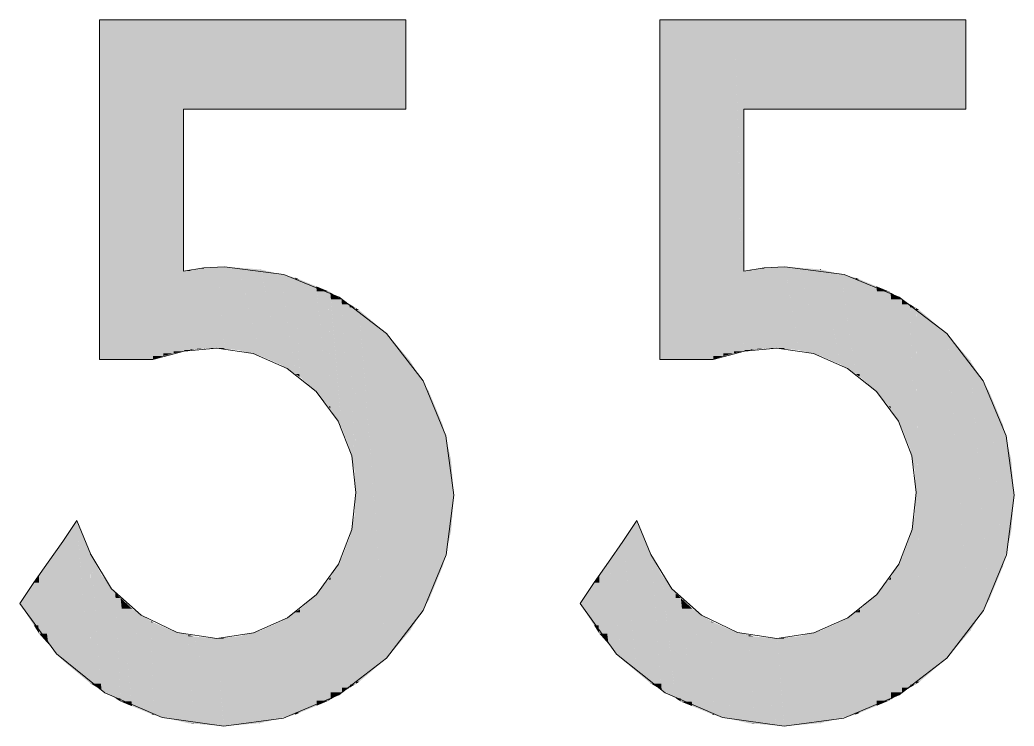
# Model space of a CAD drawing. Extents: x 885 to 2021, y 330 to 1122.
# Drawn here: x 1892.639 to 1895.545, y 640.18 to 642.244 of the extents above; entities that cross this region are included whole.
import ezdxf

# ---------------------------------------------------------------- set-up
doc = ezdxf.new("R2010")
doc.units = 0
doc.layers.get('0').update_dxf_attribs({"lineweight": 18})
doc.layers.add('P11_Plankopf_Ausführung_AF_4_800 Plankopf', color=7, linetype='Continuous', lineweight=25)

# ---------------------------------------------------------------- blocks, each defined once
blk = doc.blocks.new('Referenz-A0T8DI3SAL', base_point=(1729.7843, 502.0648))
at = {"layer": 'P11_Plankopf_Ausführung_AF_4_800 Plankopf', "color": 0, "linetype": 'Continuous', "lineweight": 13, "ltscale": 16.9}
for p, q in [((1893.7672, 642.2442), (1892.8719, 642.2442)), ((1892.8719, 642.2442), (1892.8719, 641.2519)), ((1893.7672, 641.9836), (1893.7672, 642.2442)), ((1895.4047, 642.2442), (1894.5098, 642.2442)), ((1894.5098, 642.2442), (1894.5098, 641.2519)), ((1895.4047, 641.9836), (1895.4047, 642.2442)), ((1893.1176, 641.5104), (1893.1176, 641.9836)), ((1893.1176, 641.9836), (1893.7672, 641.9836)), ((1894.7551, 641.5104), (1894.7551, 641.9836)), ((1894.7551, 641.9836), (1895.4047, 641.9836)), ((1893.1774, 641.5193), (1893.1176, 641.5104)), ((1893.2378, 641.523), (1893.1774, 641.5193)), ((1893.4109, 641.5006), (1893.2378, 641.523)), ((1894.815, 641.5192), (1894.7551, 641.5104)), ((1894.8753, 641.523), (1894.815, 641.5192)), ((1895.0485, 641.5006), (1894.8753, 641.523)), ((1893.5723, 641.4341), (1893.4109, 641.5006)), ((1895.2099, 641.4341), (1895.0485, 641.5006)), ((1893.7111, 641.3281), (1893.5723, 641.4341)), ((1895.3486, 641.3281), (1895.2099, 641.4341)), ((1893.8176, 641.1898), (1893.7111, 641.3281)), ((1895.4551, 641.1898), (1895.3486, 641.3281)), ((1893.1199, 641.2766), (1893.028, 641.2519)), ((1893.2146, 641.2852), (1893.1199, 641.2766)), ((1893.3216, 641.2691), (1893.2146, 641.2852)), ((1894.7576, 641.2766), (1894.6658, 641.2519)), ((1894.8522, 641.2852), (1894.7576, 641.2766)), ((1894.9592, 641.2691), (1894.8522, 641.2852)), ((1892.8719, 641.2519), (1893.028, 641.2519)), ((1893.4208, 641.2259), (1893.3216, 641.2691)), ((1894.5098, 641.2519), (1894.6658, 641.2519)), ((1895.0584, 641.2259), (1894.9592, 641.2691)), ((1893.5054, 641.1584), (1893.4208, 641.2259)), ((1895.143, 641.1584), (1895.0584, 641.2259)), ((1893.8847, 641.0287), (1893.8176, 641.1898)), ((1895.5223, 641.0287), (1895.4551, 641.1898)), ((1893.5697, 641.0714), (1893.5054, 641.1584)), ((1895.2072, 641.0714), (1895.143, 641.1584)), ((1893.6092, 640.9707), (1893.5697, 641.0714)), ((1895.2468, 640.9707), (1895.2072, 641.0714)), ((1893.9079, 640.8557), (1893.8847, 641.0287)), ((1895.5454, 640.8557), (1895.5223, 641.0287)), ((1893.6214, 640.8632), (1893.6092, 640.9707)), ((1895.2589, 640.8632), (1895.2468, 640.9707)), ((1893.6098, 640.755), (1893.6214, 640.8632)), ((1893.8852, 640.6812), (1893.9079, 640.8557)), ((1895.2473, 640.755), (1895.2589, 640.8632)), ((1895.5228, 640.6812), (1895.5454, 640.8557)), ((1892.7646, 640.7203), (1892.8055, 640.7814)), ((1892.8464, 640.6816), (1892.8055, 640.7814)), ((1894.4021, 640.7203), (1894.4431, 640.7814)), ((1894.4839, 640.6816), (1894.4431, 640.7814)), ((1893.5706, 640.6534), (1893.6098, 640.755)), ((1895.2081, 640.6534), (1895.2473, 640.755)), ((1892.7224, 640.66), (1892.7646, 640.7203)), ((1894.3599, 640.66), (1894.4021, 640.7203)), ((1892.8464, 640.6816), (1892.9073, 640.5821)), ((1893.8182, 640.5185), (1893.8852, 640.6812)), ((1894.4839, 640.6816), (1894.5448, 640.5821)), ((1895.4558, 640.5186), (1895.5228, 640.6812)), ((1892.7224, 640.66), (1892.6802, 640.5997)), ((1893.5064, 640.5655), (1893.5706, 640.6534)), ((1894.3599, 640.66), (1894.3178, 640.5997)), ((1895.144, 640.5655), (1895.2081, 640.6534)), ((1892.6802, 640.5997), (1892.6393, 640.5385)), ((1892.9073, 640.5821), (1892.994, 640.5042)), ((1894.3178, 640.5997), (1894.2768, 640.5385)), ((1894.5448, 640.5821), (1894.6316, 640.5042)), ((1893.4217, 640.4972), (1893.5064, 640.5655)), ((1895.0592, 640.4972), (1895.144, 640.5655)), ((1892.6393, 640.5385), (1892.746, 640.3913)), ((1893.7113, 640.3787), (1893.8182, 640.5185)), ((1894.2768, 640.5385), (1894.3836, 640.3912)), ((1895.349, 640.3788), (1895.4558, 640.5186)), ((1892.994, 640.5042), (1893.0994, 640.4542)), ((1893.3222, 640.4531), (1893.4217, 640.4972)), ((1894.6316, 640.5042), (1894.7369, 640.4542)), ((1894.9597, 640.4531), (1895.0592, 640.4972)), ((1893.0994, 640.4542), (1893.2146, 640.4363)), ((1893.2146, 640.4363), (1893.3222, 640.4531)), ((1894.7369, 640.4542), (1894.8522, 640.4363)), ((1894.8522, 640.4363), (1894.9597, 640.4531)), ((1892.746, 640.3913), (1892.8879, 640.2776)), ((1893.5719, 640.2714), (1893.7113, 640.3787)), ((1894.3836, 640.3912), (1894.5256, 640.2775)), ((1895.2097, 640.2714), (1895.349, 640.3788)), ((1892.8879, 640.2776), (1893.055, 640.2056)), ((1893.4095, 640.2038), (1893.5719, 640.2714)), ((1894.5256, 640.2775), (1894.6928, 640.2056)), ((1895.0473, 640.2038), (1895.2097, 640.2714)), ((1893.055, 640.2056), (1893.2351, 640.1805)), ((1893.2351, 640.1805), (1893.4095, 640.2038)), ((1894.6928, 640.2056), (1894.873, 640.1805)), ((1894.873, 640.1805), (1895.0473, 640.2038))]:
    blk.add_line(p, q, dxfattribs=at)
at = {"layer": 'P11_Plankopf_Ausführung_AF_4_800 Plankopf', "color": 0, "linetype": 'Continuous', "lineweight": 0, "ltscale": 0.0169}
for p, q in [((1893.3424, 641.515), (1893.3423, 641.515)), ((1893.3423, 641.515), (1893.3423, 641.515)), ((1894.98, 641.515), (1894.9799, 641.515)), ((1894.9799, 641.515), (1894.9799, 641.515))]:
    blk.add_line(p, q, dxfattribs=at)
for points in [[(1892.8719, 641.2519), (1893.028, 641.2519), (1892.8719, 642.2442)], [(1893.028, 641.2519), (1893.028, 642.2442), (1892.8719, 642.2442)], [(1893.0581, 641.2618), (1893.028, 641.2618), (1893.028, 642.2442)], [(1893.0581, 641.2618), (1893.0581, 642.2442), (1893.028, 642.2442)], [(1893.0888, 641.2701), (1893.0581, 641.2701), (1893.0581, 642.2442)], [(1893.0888, 641.2701), (1893.0888, 642.2442), (1893.0581, 642.2442)], [(1893.1176, 641.2761), (1893.0888, 641.2761), (1893.0888, 642.2442)], [(1893.1176, 641.9836), (1893.1176, 642.2442), (1893.0888, 642.2442)], [(1893.1176, 641.5104), (1893.1106, 641.5104), (1893.0888, 642.2442)], [(1893.1176, 641.9836), (1893.099, 641.9836), (1893.0888, 642.2442)], [(1893.1176, 641.9836), (1893.7672, 641.9836), (1893.1176, 642.2442)], [(1893.7672, 641.9836), (1893.7672, 642.2442), (1893.1176, 642.2442)], [(1894.5098, 641.2519), (1894.6658, 641.2519), (1894.5098, 642.2442)], [(1894.6658, 641.2519), (1894.6658, 642.2442), (1894.5098, 642.2442)], [(1894.6959, 641.2618), (1894.6658, 641.2618), (1894.6658, 642.2442)], [(1894.6959, 641.2618), (1894.6959, 642.2442), (1894.6658, 642.2442)], [(1894.7265, 641.2701), (1894.6959, 641.2701), (1894.6959, 642.2442)], [(1894.7265, 641.2701), (1894.7265, 642.2442), (1894.6959, 642.2442)], [(1894.7551, 641.276), (1894.7265, 641.276), (1894.7265, 642.2442)], [(1894.7551, 641.9836), (1894.7551, 642.2442), (1894.7265, 642.2442)], [(1894.7551, 641.5104), (1894.7482, 641.5104), (1894.7265, 642.2442)], [(1894.7551, 641.9836), (1894.7367, 641.9836), (1894.7265, 642.2442)], [(1894.7551, 641.9836), (1895.4047, 641.9836), (1894.7551, 642.2442)], [(1895.4047, 641.9836), (1895.4047, 642.2442), (1894.7551, 642.2442)], [(1893.1176, 641.5104), (1893.1176, 641.9836), (1893.099, 641.9836)], [(1894.7551, 641.5104), (1894.7551, 641.9836), (1894.7367, 641.9836)], [(1893.1176, 641.2761), (1893.1176, 641.5104), (1893.1106, 641.5104)], [(1893.1199, 641.5104), (1893.1176, 641.5104), (1893.1199, 641.5108)], [(1893.1199, 641.2766), (1893.1176, 641.2766), (1893.1176, 641.5104)], [(1893.1199, 641.2766), (1893.1199, 641.5104), (1893.1176, 641.5104)], [(1893.1374, 641.5108), (1893.1199, 641.5108), (1893.1374, 641.5139)], [(1893.1374, 641.2792), (1893.1199, 641.2792), (1893.1199, 641.5108)], [(1893.1374, 641.2792), (1893.1374, 641.5108), (1893.1199, 641.5108)], [(1893.1513, 641.5139), (1893.1374, 641.5139), (1893.1513, 641.516)], [(1893.1513, 641.2813), (1893.1374, 641.2813), (1893.1374, 641.5139)], [(1893.1513, 641.2813), (1893.1513, 641.5139), (1893.1374, 641.5139)], [(1893.1574, 641.516), (1893.1513, 641.516), (1893.1574, 641.5169)], [(1893.1574, 641.2818), (1893.1513, 641.2818), (1893.1513, 641.516)], [(1893.1574, 641.2818), (1893.1574, 641.516), (1893.1513, 641.516)], [(1893.1774, 641.5169), (1893.1574, 641.5169), (1893.1774, 641.5193)], [(1893.1774, 641.2837), (1893.1574, 641.2837), (1893.1574, 641.5169)], [(1893.1774, 641.2837), (1893.1774, 641.5169), (1893.1574, 641.5169)], [(1893.1829, 641.5193), (1893.1774, 641.5193), (1893.1829, 641.5198)], [(1893.1829, 641.2842), (1893.1774, 641.2842), (1893.1774, 641.5193)], [(1893.1829, 641.2842), (1893.1829, 641.5193), (1893.1774, 641.5193)], [(1893.1975, 641.5198), (1893.1829, 641.5198), (1893.1975, 641.5211)], [(1893.1975, 641.2847), (1893.1829, 641.2847), (1893.1829, 641.5198)], [(1893.1975, 641.2847), (1893.1975, 641.5198), (1893.1829, 641.5198)], [(1893.2146, 641.5211), (1893.1975, 641.5211), (1893.2146, 641.5221)], [(1893.2146, 641.2852), (1893.1975, 641.2852), (1893.1975, 641.5211)], [(1893.2146, 641.2852), (1893.2146, 641.5211), (1893.1975, 641.5211)], [(1893.2176, 641.5221), (1893.2146, 641.5221), (1893.2176, 641.5223)], [(1893.2176, 641.2852), (1893.2146, 641.2852), (1893.2146, 641.5221)], [(1893.2176, 641.285), (1893.2176, 641.5221), (1893.2146, 641.5221)], [(1893.2378, 641.5223), (1893.2176, 641.5223), (1893.2378, 641.523)], [(1893.2376, 641.285), (1893.2176, 641.285), (1893.2176, 641.5223)], [(1893.2378, 641.283), (1893.2378, 641.5223), (1893.2176, 641.5223)], [(1893.2787, 641.283), (1893.2378, 641.283), (1893.2378, 641.523)], [(1893.2794, 641.5198), (1893.2383, 641.5198), (1893.2378, 641.523)], [(1893.2794, 641.2789), (1893.2794, 641.5198), (1893.2383, 641.5198)], [(1893.3383, 641.2789), (1893.2794, 641.2789), (1893.2794, 641.5198)], [(1893.3423, 641.515), (1893.2806, 641.515), (1893.2794, 641.5198)], [(1893.3423, 641.2626), (1893.3423, 641.515), (1893.2806, 641.515)], [(1893.3424, 641.2626), (1893.3423, 641.2626), (1893.3423, 641.515)], [(1893.3424, 641.2625), (1893.3424, 641.515), (1893.3423, 641.515)], [(1893.3964, 641.2625), (1893.3424, 641.2625), (1893.3424, 641.515)], [(1893.4019, 641.5008), (1893.3455, 641.5008), (1893.3424, 641.515)], [(1894.7551, 641.276), (1894.7551, 641.5104), (1894.7482, 641.5104)], [(1894.7576, 641.5104), (1894.7551, 641.5104), (1894.7576, 641.5109)], [(1894.7576, 641.2766), (1894.7551, 641.2766), (1894.7551, 641.5104)], [(1894.7576, 641.2766), (1894.7576, 641.5104), (1894.7551, 641.5104)], [(1894.775, 641.5109), (1894.7576, 641.5109), (1894.775, 641.5139)], [(1894.775, 641.2792), (1894.7576, 641.2792), (1894.7576, 641.5109)], [(1894.775, 641.2792), (1894.775, 641.5109), (1894.7576, 641.5109)], [(1894.7889, 641.5139), (1894.775, 641.5139), (1894.7889, 641.516)], [(1894.7889, 641.2813), (1894.775, 641.2813), (1894.775, 641.5139)], [(1894.7889, 641.2813), (1894.7889, 641.5139), (1894.775, 641.5139)], [(1894.7949, 641.516), (1894.7889, 641.516), (1894.7949, 641.5169)], [(1894.7949, 641.2818), (1894.7889, 641.2818), (1894.7889, 641.516)], [(1894.7949, 641.2818), (1894.7949, 641.516), (1894.7889, 641.516)], [(1894.815, 641.5169), (1894.7949, 641.5169), (1894.815, 641.5192)], [(1894.815, 641.2836), (1894.7949, 641.2836), (1894.7949, 641.5169)], [(1894.815, 641.2836), (1894.815, 641.5169), (1894.7949, 641.5169)], [(1894.8205, 641.5192), (1894.815, 641.5192), (1894.8205, 641.5198)], [(1894.8205, 641.2842), (1894.815, 641.2842), (1894.815, 641.5192)], [(1894.8205, 641.2842), (1894.8205, 641.5192), (1894.815, 641.5192)], [(1894.835, 641.5198), (1894.8205, 641.5198), (1894.835, 641.5211)], [(1894.835, 641.2847), (1894.8205, 641.2847), (1894.8205, 641.5198)], [(1894.835, 641.2847), (1894.835, 641.5198), (1894.8205, 641.5198)], [(1894.8522, 641.5211), (1894.835, 641.5211), (1894.8522, 641.5221)], [(1894.8522, 641.2852), (1894.835, 641.2852), (1894.835, 641.5211)], [(1894.8522, 641.2852), (1894.8522, 641.5211), (1894.835, 641.5211)], [(1894.8552, 641.5221), (1894.8522, 641.5221), (1894.8552, 641.5223)], [(1894.8552, 641.2852), (1894.8522, 641.2852), (1894.8522, 641.5221)], [(1894.8552, 641.285), (1894.8552, 641.5221), (1894.8522, 641.5221)], [(1894.8753, 641.5223), (1894.8552, 641.5223), (1894.8753, 641.523)], [(1894.8752, 641.285), (1894.8552, 641.285), (1894.8552, 641.5223)], [(1894.8753, 641.283), (1894.8753, 641.5223), (1894.8552, 641.5223)], [(1894.9162, 641.283), (1894.8753, 641.283), (1894.8753, 641.523)], [(1894.9169, 641.5198), (1894.8759, 641.5198), (1894.8753, 641.523)], [(1894.9169, 641.2789), (1894.9169, 641.5198), (1894.8759, 641.5198)], [(1894.9759, 641.2789), (1894.9169, 641.2789), (1894.9169, 641.5198)], [(1894.9799, 641.515), (1894.9181, 641.515), (1894.9169, 641.5198)], [(1894.9799, 641.2626), (1894.9799, 641.515), (1894.9181, 641.515)], [(1894.98, 641.2626), (1894.9799, 641.2626), (1894.9799, 641.515)], [(1894.98, 641.2625), (1894.98, 641.515), (1894.9799, 641.515)], [(1895.0339, 641.2625), (1894.98, 641.2625), (1894.98, 641.515)], [(1895.0395, 641.5008), (1894.983, 641.5008), (1894.98, 641.515)], [(1893.4019, 641.2366), (1893.4019, 641.5008), (1893.3455, 641.5008)], [(1893.4405, 641.2366), (1893.4019, 641.2366), (1893.4019, 641.5008)], [(1893.4445, 641.4907), (1893.4034, 641.4907), (1893.4019, 641.5008)], [(1893.4445, 641.2094), (1893.4445, 641.4907), (1893.4034, 641.4907)], [(1893.4564, 641.2094), (1893.4445, 641.2094), (1893.4445, 641.4907)], [(1893.4568, 641.4857), (1893.4447, 641.4857), (1893.4445, 641.4907)], [(1893.4568, 641.2016), (1893.4568, 641.4857), (1893.4447, 641.4857)], [(1893.499, 641.2016), (1893.4568, 641.2016), (1893.4568, 641.4857)], [(1893.5054, 641.4656), (1893.4597, 641.4656), (1893.4568, 641.4857)], [(1895.0395, 641.2366), (1895.0395, 641.5008), (1894.983, 641.5008)], [(1895.0781, 641.2366), (1895.0395, 641.2366), (1895.0395, 641.5008)], [(1895.0821, 641.4907), (1895.041, 641.4907), (1895.0395, 641.5008)], [(1895.0821, 641.2094), (1895.0821, 641.4907), (1895.041, 641.4907)], [(1895.094, 641.2094), (1895.0821, 641.2094), (1895.0821, 641.4907)], [(1895.0943, 641.4857), (1895.0823, 641.4857), (1895.0821, 641.4907)], [(1895.0943, 641.2016), (1895.0943, 641.4857), (1895.0823, 641.4857)], [(1895.1366, 641.2016), (1895.0943, 641.2016), (1895.0943, 641.4857)], [(1895.143, 641.4656), (1895.0973, 641.4656), (1895.0943, 641.4857)], [(1893.5054, 641.1584), (1893.5054, 641.4656), (1893.4597, 641.4656)], [(1893.537, 641.1584), (1893.5054, 641.1584), (1893.5054, 641.4656)], [(1893.5415, 641.4508), (1893.507, 641.4508), (1893.5054, 641.4656)], [(1893.5415, 641.1145), (1893.5415, 641.4508), (1893.507, 641.4508)], [(1893.5466, 641.1145), (1893.5415, 641.1145), (1893.5415, 641.4508)], [(1893.5467, 641.4476), (1893.5416, 641.4476), (1893.5415, 641.4508)], [(1893.5467, 641.1082), (1893.5467, 641.4476), (1893.5416, 641.4476)], [(1893.575, 641.1082), (1893.5467, 641.1082), (1893.5467, 641.4476)], [(1893.5797, 641.4275), (1893.5484, 641.4275), (1893.5467, 641.4476)], [(1895.143, 641.1584), (1895.143, 641.4656), (1895.0973, 641.4656)], [(1895.1746, 641.1584), (1895.143, 641.1584), (1895.143, 641.4656)], [(1895.1791, 641.4508), (1895.1445, 641.4508), (1895.143, 641.4656)], [(1895.1791, 641.1145), (1895.1791, 641.4508), (1895.1445, 641.4508)], [(1895.1842, 641.1145), (1895.1791, 641.1145), (1895.1791, 641.4508)], [(1895.1843, 641.4476), (1895.1791, 641.4476), (1895.1791, 641.4508)], [(1895.1843, 641.1082), (1895.1843, 641.4476), (1895.1791, 641.4476)], [(1895.2126, 641.1082), (1895.1843, 641.1082), (1895.1843, 641.4476)], [(1895.2172, 641.4275), (1895.186, 641.4275), (1895.1843, 641.4476)], [(1893.5797, 641.0521), (1893.5797, 641.4275), (1893.5484, 641.4275)], [(1893.6002, 641.0521), (1893.5797, 641.0521), (1893.5797, 641.4275)], [(1893.6035, 641.413), (1893.5805, 641.413), (1893.5797, 641.4275)], [(1895.2172, 641.0521), (1895.2172, 641.4275), (1895.186, 641.4275)], [(1895.2377, 641.0521), (1895.2172, 641.0521), (1895.2172, 641.4275)], [(1895.241, 641.413), (1895.218, 641.413), (1895.2172, 641.4275)], [(1893.6035, 640.9916), (1893.6035, 641.413), (1893.5805, 641.413)], [(1893.6156, 640.9916), (1893.6035, 640.9916), (1893.6035, 641.413)], [(1893.6175, 641.4044), (1893.6037, 641.4044), (1893.6035, 641.413)], [(1893.6175, 640.9281), (1893.6175, 641.4044), (1893.6037, 641.4044)], [(1893.6209, 640.9281), (1893.6175, 640.9281), (1893.6175, 641.4044)], [(1893.6214, 641.4021), (1893.6175, 641.4021), (1893.6175, 641.4044)], [(1893.6214, 640.8632), (1893.6214, 641.4021), (1893.6175, 641.4021)], [(1893.631, 640.3099), (1893.6214, 640.3099), (1893.6214, 641.4021)], [(1893.631, 641.3962), (1893.6214, 641.3962), (1893.6214, 641.4021)], [(1893.631, 640.3099), (1893.631, 641.3962), (1893.6214, 641.3962)], [(1893.6311, 640.31), (1893.631, 640.31), (1893.631, 641.3962)], [(1893.6311, 641.3961), (1893.631, 641.3961), (1893.631, 641.3962)], [(1893.6311, 640.31), (1893.6311, 641.3961), (1893.631, 641.3961)], [(1893.7111, 640.3785), (1893.6311, 640.3785), (1893.6311, 641.3961)], [(1893.7111, 641.3281), (1893.6365, 641.3281), (1893.6311, 641.3961)], [(1895.241, 640.9916), (1895.241, 641.413), (1895.218, 641.413)], [(1895.2532, 640.9916), (1895.241, 640.9916), (1895.241, 641.413)], [(1895.255, 641.4044), (1895.2413, 641.4044), (1895.241, 641.413)], [(1895.255, 640.9281), (1895.255, 641.4044), (1895.2413, 641.4044)], [(1895.2585, 640.9281), (1895.255, 640.9281), (1895.255, 641.4044)], [(1895.2589, 641.4021), (1895.255, 641.4021), (1895.255, 641.4044)], [(1895.2589, 640.8632), (1895.2589, 641.4021), (1895.255, 641.4021)], [(1895.2687, 640.3099), (1895.2589, 640.3099), (1895.2589, 641.4021)], [(1895.2687, 641.3961), (1895.259, 641.3961), (1895.2589, 641.4021)], [(1895.2687, 640.3099), (1895.2687, 641.3961), (1895.259, 641.3961)], [(1895.2688, 640.31), (1895.2687, 640.31), (1895.2687, 641.3961)], [(1895.2688, 641.396), (1895.2687, 641.396), (1895.2687, 641.3961)], [(1895.2688, 640.31), (1895.2688, 641.396), (1895.2687, 641.396)], [(1895.3486, 640.3784), (1895.2688, 640.3784), (1895.2688, 641.396)], [(1895.3486, 641.3281), (1895.2741, 641.3281), (1895.2688, 641.396)], [(1893.7111, 640.3785), (1893.7111, 641.3281), (1893.6365, 641.3281)], [(1893.7113, 640.3787), (1893.7111, 640.3787), (1893.7111, 641.3281)], [(1893.7113, 641.3278), (1893.7111, 641.3278), (1893.7111, 641.3281)], [(1893.7113, 640.3787), (1893.7113, 641.3278), (1893.7111, 641.3278)], [(1893.7794, 640.4587), (1893.7113, 640.4587), (1893.7113, 641.3278)], [(1893.7794, 641.2485), (1893.7175, 641.2485), (1893.7113, 641.3278)], [(1895.3486, 640.3784), (1895.3486, 641.3281), (1895.2741, 641.3281)], [(1895.349, 640.3788), (1895.3486, 640.3788), (1895.3486, 641.3281)], [(1895.349, 641.3276), (1895.3486, 641.3276), (1895.3486, 641.3281)], [(1895.349, 640.3788), (1895.349, 641.3276), (1895.3486, 641.3276)], [(1895.4169, 640.4586), (1895.349, 640.4586), (1895.349, 641.3276)], [(1895.4169, 641.2485), (1895.3552, 641.2485), (1895.349, 641.3276)], [(1893.0888, 641.2701), (1893.1176, 641.2761), (1893.0888, 641.2761)], [(1893.1176, 641.2761), (1893.1199, 641.2766), (1893.1176, 641.2766)], [(1893.1199, 641.2766), (1893.1374, 641.2792), (1893.1199, 641.2792)], [(1893.1374, 641.2792), (1893.1513, 641.2813), (1893.1374, 641.2813)], [(1893.1513, 641.2813), (1893.1574, 641.2818), (1893.1513, 641.2818)], [(1893.1574, 641.2818), (1893.1774, 641.2837), (1893.1574, 641.2837)], [(1893.1774, 641.2837), (1893.1829, 641.2842), (1893.1774, 641.2842)], [(1893.1829, 641.2842), (1893.1975, 641.2847), (1893.1829, 641.2847)], [(1893.1975, 641.2847), (1893.2146, 641.2852), (1893.1975, 641.2852)], [(1893.2176, 641.285), (1893.2176, 641.2852), (1893.2146, 641.2852)], [(1893.2378, 641.283), (1893.2376, 641.285), (1893.2176, 641.285)], [(1893.2794, 641.2789), (1893.2787, 641.283), (1893.2378, 641.283)], [(1893.3423, 641.2626), (1893.3383, 641.2789), (1893.2794, 641.2789)], [(1894.7265, 641.2701), (1894.7551, 641.276), (1894.7265, 641.276)], [(1894.7551, 641.276), (1894.7576, 641.2766), (1894.7551, 641.2766)], [(1894.7576, 641.2766), (1894.775, 641.2792), (1894.7576, 641.2792)], [(1894.775, 641.2792), (1894.7889, 641.2813), (1894.775, 641.2813)], [(1894.7889, 641.2813), (1894.7949, 641.2818), (1894.7889, 641.2818)], [(1894.7949, 641.2818), (1894.815, 641.2836), (1894.7949, 641.2836)], [(1894.815, 641.2836), (1894.8205, 641.2842), (1894.815, 641.2842)], [(1894.8205, 641.2842), (1894.835, 641.2847), (1894.8205, 641.2847)], [(1894.835, 641.2847), (1894.8522, 641.2852), (1894.835, 641.2852)], [(1894.8552, 641.285), (1894.8552, 641.2852), (1894.8522, 641.2852)], [(1894.8753, 641.283), (1894.8752, 641.285), (1894.8552, 641.285)], [(1894.9169, 641.2789), (1894.9162, 641.283), (1894.8753, 641.283)], [(1894.9799, 641.2626), (1894.9759, 641.2789), (1894.9169, 641.2789)], [(1893.028, 641.2519), (1893.0581, 641.2618), (1893.028, 641.2618)], [(1893.0581, 641.2618), (1893.0888, 641.2701), (1893.0581, 641.2701)], [(1893.3424, 641.2625), (1893.3424, 641.2626), (1893.3423, 641.2626)], [(1893.4019, 641.2366), (1893.3964, 641.2625), (1893.3424, 641.2625)], [(1893.7794, 640.4587), (1893.7794, 641.2485), (1893.7175, 641.2485)], [(1893.7799, 640.4593), (1893.7794, 640.4593), (1893.7794, 641.2485)], [(1893.7799, 641.2477), (1893.7794, 641.2477), (1893.7794, 641.2485)], [(1893.7799, 640.4593), (1893.7799, 641.2477), (1893.7794, 641.2477)], [(1893.8344, 640.5486), (1893.7799, 640.5486), (1893.7799, 641.2477)], [(1893.8344, 641.1591), (1893.7868, 641.1591), (1893.7799, 641.2477)], [(1894.6658, 641.2519), (1894.6959, 641.2618), (1894.6658, 641.2618)], [(1894.6959, 641.2618), (1894.7265, 641.2701), (1894.6959, 641.2701)], [(1894.98, 641.2625), (1894.98, 641.2626), (1894.9799, 641.2626)], [(1895.0395, 641.2366), (1895.0339, 641.2625), (1894.98, 641.2625)], [(1895.4169, 640.4586), (1895.4169, 641.2485), (1895.3552, 641.2485)], [(1895.4175, 640.4594), (1895.4169, 640.4594), (1895.4169, 641.2485)], [(1895.4175, 641.2475), (1895.4169, 641.2475), (1895.4169, 641.2485)], [(1895.4175, 640.4594), (1895.4175, 641.2475), (1895.4169, 641.2475)], [(1895.4719, 640.5485), (1895.4175, 640.5485), (1895.4175, 641.2475)], [(1895.4719, 641.1591), (1895.4244, 641.1591), (1895.4175, 641.2475)], [(1893.4445, 641.2094), (1893.4405, 641.2366), (1893.4019, 641.2366)], [(1895.0821, 641.2094), (1895.0781, 641.2366), (1895.0395, 641.2366)], [(1893.4568, 641.2016), (1893.4564, 641.2094), (1893.4445, 641.2094)], [(1893.5054, 641.1584), (1893.499, 641.2016), (1893.4568, 641.2016)], [(1895.0943, 641.2016), (1895.094, 641.2094), (1895.0821, 641.2094)], [(1895.143, 641.1584), (1895.1366, 641.2016), (1895.0943, 641.2016)], [(1893.5415, 641.1145), (1893.537, 641.1584), (1893.5054, 641.1584)], [(1893.8344, 640.5486), (1893.8344, 641.1591), (1893.7868, 641.1591)], [(1893.835, 640.5496), (1893.8344, 640.5496), (1893.8344, 641.1591)], [(1893.835, 641.1577), (1893.8344, 641.1577), (1893.8344, 641.1591)], [(1893.835, 640.5496), (1893.835, 641.1577), (1893.8344, 641.1577)], [(1893.8747, 640.6461), (1893.835, 640.6461), (1893.835, 641.1577)], [(1893.8747, 641.0623), (1893.8424, 641.0623), (1893.835, 641.1577)], [(1895.1791, 641.1145), (1895.1746, 641.1584), (1895.143, 641.1584)], [(1895.4719, 640.5485), (1895.4719, 641.1591), (1895.4244, 641.1591)], [(1895.4726, 640.5496), (1895.4719, 640.5496), (1895.4719, 641.1591)], [(1895.4726, 641.1575), (1895.4719, 641.1575), (1895.4719, 641.1591)], [(1895.4726, 640.5496), (1895.4726, 641.1575), (1895.4719, 641.1575)], [(1895.5123, 640.6459), (1895.4726, 640.6459), (1895.4726, 641.1575)], [(1895.5123, 641.0623), (1895.48, 641.0623), (1895.4726, 641.1575)], [(1893.5467, 641.1082), (1893.5466, 641.1145), (1893.5415, 641.1145)], [(1893.5797, 641.0521), (1893.575, 641.1082), (1893.5467, 641.1082)], [(1895.1843, 641.1082), (1895.1842, 641.1145), (1895.1791, 641.1145)], [(1895.2172, 641.0521), (1895.2126, 641.1082), (1895.1843, 641.1082)], [(1893.6035, 640.9916), (1893.6002, 641.0521), (1893.5797, 641.0521)], [(1893.8747, 640.6461), (1893.8747, 641.0623), (1893.8424, 641.0623)], [(1893.8753, 640.6473), (1893.8747, 640.6473), (1893.8747, 641.0623)], [(1893.8753, 641.0601), (1893.8747, 641.0601), (1893.8747, 641.0623)], [(1893.8753, 640.6473), (1893.8753, 641.0601), (1893.8747, 641.0601)], [(1893.8994, 640.7488), (1893.8753, 640.7488), (1893.8753, 641.0601)], [(1893.8994, 640.9603), (1893.883, 640.9603), (1893.8753, 641.0601)], [(1895.241, 640.9916), (1895.2377, 641.0521), (1895.2172, 641.0521)], [(1895.5123, 640.6459), (1895.5123, 641.0623), (1895.48, 641.0623)], [(1895.5129, 640.6474), (1895.5123, 640.6474), (1895.5123, 641.0623)], [(1895.5129, 641.0598), (1895.5123, 641.0598), (1895.5123, 641.0623)], [(1895.5129, 640.6474), (1895.5129, 641.0598), (1895.5123, 641.0598)], [(1895.537, 640.7487), (1895.5129, 640.7487), (1895.5129, 641.0598)], [(1895.537, 640.9603), (1895.5206, 640.9603), (1895.5129, 641.0598)], [(1893.6175, 640.9281), (1893.6156, 640.9916), (1893.6035, 640.9916)], [(1895.255, 640.9281), (1895.2532, 640.9916), (1895.241, 640.9916)], [(1893.8994, 640.7488), (1893.8994, 640.9603), (1893.883, 640.9603)], [(1893.8998, 640.7502), (1893.8994, 640.7502), (1893.8994, 640.9603)], [(1893.8998, 640.9561), (1893.8994, 640.9561), (1893.8994, 640.9603)], [(1893.8998, 640.7502), (1893.8998, 640.9561), (1893.8994, 640.9561)], [(1893.9079, 640.8557), (1893.8998, 640.8557), (1893.8998, 640.9561)], [(1895.537, 640.7487), (1895.537, 640.9603), (1895.5206, 640.9603)], [(1895.5373, 640.7502), (1895.537, 640.7502), (1895.537, 640.9603)], [(1895.5373, 640.9558), (1895.537, 640.9558), (1895.537, 640.9603)], [(1895.5373, 640.7502), (1895.5373, 640.9558), (1895.537, 640.9558)], [(1895.5454, 640.8557), (1895.5373, 640.8557), (1895.5373, 640.9558)], [(1893.6214, 640.8632), (1893.6209, 640.9281), (1893.6175, 640.9281)], [(1895.2589, 640.8632), (1895.2585, 640.9281), (1895.255, 640.9281)], [(1893.6214, 640.7978), (1893.6178, 640.7978), (1893.6214, 640.8632)], [(1893.8998, 640.7502), (1893.9079, 640.8557), (1893.8998, 640.8557)], [(1895.2589, 640.7978), (1895.2554, 640.7978), (1895.2589, 640.8632)], [(1895.5373, 640.7502), (1895.5454, 640.8557), (1895.5373, 640.8557)], [(1892.8055, 640.7203), (1892.7646, 640.7203), (1892.8055, 640.7814)], [(1892.8417, 640.3384), (1892.8055, 640.3384), (1892.8055, 640.7814)], [(1892.8443, 640.6866), (1892.8133, 640.6866), (1892.8055, 640.7814)], [(1893.6178, 640.7339), (1893.6041, 640.7339), (1893.6178, 640.7978)], [(1893.6214, 640.304), (1893.6178, 640.304), (1893.6178, 640.7978)], [(1893.6214, 640.304), (1893.6214, 640.7978), (1893.6178, 640.7978)], [(1894.4431, 640.7203), (1894.4021, 640.7203), (1894.4431, 640.7814)], [(1894.4794, 640.3385), (1894.4431, 640.3385), (1894.4431, 640.7814)], [(1894.482, 640.6863), (1894.4509, 640.6863), (1894.4431, 640.7814)], [(1895.2554, 640.7339), (1895.2416, 640.7339), (1895.2554, 640.7978)], [(1895.2589, 640.3039), (1895.2554, 640.3039), (1895.2554, 640.7978)], [(1895.2589, 640.3039), (1895.2589, 640.7978), (1895.2554, 640.7978)], [(1893.8753, 640.6473), (1893.8994, 640.7488), (1893.8753, 640.7488)], [(1893.8994, 640.7488), (1893.8998, 640.7502), (1893.8994, 640.7502)], [(1895.5129, 640.6474), (1895.537, 640.7487), (1895.5129, 640.7487)], [(1895.537, 640.7487), (1895.5373, 640.7502), (1895.537, 640.7502)], [(1892.7643, 640.66), (1892.7224, 640.66), (1892.7643, 640.7199)], [(1892.7646, 640.7199), (1892.7643, 640.7199), (1892.7646, 640.7203)], [(1892.7646, 640.3727), (1892.7643, 640.3727), (1892.7643, 640.7199)], [(1892.7646, 640.3725), (1892.7646, 640.7199), (1892.7643, 640.7199)], [(1892.8019, 640.3725), (1892.7646, 640.3725), (1892.7646, 640.7203)], [(1892.8055, 640.3384), (1892.8055, 640.7203), (1892.7646, 640.7203)], [(1893.6041, 640.6729), (1893.5805, 640.6729), (1893.6041, 640.7339)], [(1893.6178, 640.3018), (1893.6041, 640.3018), (1893.6041, 640.7339)], [(1893.6178, 640.3018), (1893.6178, 640.7339), (1893.6041, 640.7339)], [(1894.402, 640.66), (1894.3599, 640.66), (1894.402, 640.7201)], [(1894.4021, 640.7201), (1894.402, 640.7201), (1894.4021, 640.7203)], [(1894.4021, 640.3727), (1894.402, 640.3727), (1894.402, 640.7201)], [(1894.4021, 640.3726), (1894.4021, 640.7201), (1894.402, 640.7201)], [(1894.4394, 640.3726), (1894.4021, 640.3726), (1894.4021, 640.7203)], [(1894.4431, 640.3385), (1894.4431, 640.7203), (1894.4021, 640.7203)], [(1895.2416, 640.6729), (1895.2181, 640.6729), (1895.2416, 640.7339)], [(1895.2554, 640.3017), (1895.2416, 640.3017), (1895.2416, 640.7339)], [(1895.2554, 640.3017), (1895.2554, 640.7339), (1895.2416, 640.7339)], [(1892.8443, 640.3061), (1892.8443, 640.6866), (1892.8133, 640.6866)], [(1892.8464, 640.3061), (1892.8443, 640.3061), (1892.8443, 640.6866)], [(1892.8464, 640.6816), (1892.8444, 640.6816), (1892.8443, 640.6866)], [(1892.8464, 640.3049), (1892.8464, 640.6816), (1892.8444, 640.6816)], [(1892.8762, 640.3049), (1892.8464, 640.3049), (1892.8464, 640.6816)], [(1892.8777, 640.6226), (1892.8511, 640.6226), (1892.8464, 640.6816)], [(1893.5805, 640.6163), (1893.5477, 640.6163), (1893.5805, 640.6729)], [(1893.6041, 640.2933), (1893.5805, 640.2933), (1893.5805, 640.6729)], [(1893.6041, 640.2933), (1893.6041, 640.6729), (1893.5805, 640.6729)], [(1894.482, 640.306), (1894.482, 640.6863), (1894.4509, 640.6863)], [(1894.4839, 640.306), (1894.482, 640.306), (1894.482, 640.6863)], [(1894.4839, 640.6816), (1894.482, 640.6816), (1894.482, 640.6863)], [(1894.4839, 640.3049), (1894.4839, 640.6816), (1894.482, 640.6816)], [(1894.5137, 640.3049), (1894.4839, 640.3049), (1894.4839, 640.6816)], [(1894.5152, 640.6226), (1894.4886, 640.6226), (1894.4839, 640.6816)], [(1895.2181, 640.6163), (1895.1852, 640.6163), (1895.2181, 640.6729)], [(1895.2416, 640.2933), (1895.2181, 640.2933), (1895.2181, 640.6729)], [(1895.2416, 640.2933), (1895.2416, 640.6729), (1895.2181, 640.6729)], [(1892.7224, 640.6214), (1892.6954, 640.6214), (1892.7224, 640.66)], [(1892.7574, 640.4203), (1892.7224, 640.4203), (1892.7224, 640.66)], [(1892.7643, 640.3727), (1892.7643, 640.66), (1892.7224, 640.66)], [(1893.835, 640.5496), (1893.8747, 640.6461), (1893.835, 640.6461)], [(1893.8747, 640.6461), (1893.8753, 640.6473), (1893.8747, 640.6473)], [(1894.3599, 640.6215), (1894.333, 640.6215), (1894.3599, 640.66)], [(1894.395, 640.4203), (1894.3599, 640.4203), (1894.3599, 640.66)], [(1894.402, 640.3727), (1894.402, 640.66), (1894.3599, 640.66)], [(1895.4726, 640.5496), (1895.5123, 640.6459), (1895.4726, 640.6459)], [(1895.5123, 640.6459), (1895.5129, 640.6474), (1895.5123, 640.6474)], [(1892.6954, 640.5997), (1892.6802, 640.5997), (1892.6954, 640.6214)], [(1892.7183, 640.4508), (1892.6954, 640.4508), (1892.6954, 640.6214)], [(1892.7224, 640.4203), (1892.7224, 640.6214), (1892.6954, 640.6214)], [(1892.8777, 640.2861), (1892.8777, 640.6226), (1892.8511, 640.6226)], [(1892.9155, 640.2861), (1892.8777, 640.2861), (1892.8777, 640.6226)], [(1892.9182, 640.5695), (1892.8836, 640.5695), (1892.8777, 640.6226)], [(1893.5409, 640.5655), (1893.5064, 640.5655), (1893.5409, 640.608)], [(1893.5477, 640.608), (1893.5409, 640.608), (1893.5477, 640.6163)], [(1893.5477, 640.2586), (1893.5409, 640.2586), (1893.5409, 640.608)], [(1893.5477, 640.2586), (1893.5477, 640.608), (1893.5409, 640.608)], [(1893.5805, 640.2788), (1893.5477, 640.2788), (1893.5477, 640.6163)], [(1893.5805, 640.2788), (1893.5805, 640.6163), (1893.5477, 640.6163)], [(1894.333, 640.5997), (1894.3178, 640.5997), (1894.333, 640.6215)], [(1894.3559, 640.4508), (1894.333, 640.4508), (1894.333, 640.6215)], [(1894.3599, 640.4203), (1894.3599, 640.6215), (1894.333, 640.6215)], [(1894.5152, 640.2861), (1894.5152, 640.6226), (1894.4886, 640.6226)], [(1894.553, 640.2861), (1894.5152, 640.2861), (1894.5152, 640.6226)], [(1894.5558, 640.5695), (1894.5212, 640.5695), (1894.5152, 640.6226)], [(1895.1787, 640.5655), (1895.144, 640.5655), (1895.1787, 640.6083)], [(1895.1852, 640.6083), (1895.1787, 640.6083), (1895.1852, 640.6163)], [(1895.1852, 640.2586), (1895.1787, 640.2586), (1895.1787, 640.6083)], [(1895.1852, 640.2586), (1895.1852, 640.6083), (1895.1787, 640.6083)], [(1895.2181, 640.2788), (1895.1852, 640.2788), (1895.1852, 640.6163)], [(1895.2181, 640.2788), (1895.2181, 640.6163), (1895.1852, 640.6163)], [(1892.6802, 640.5385), (1892.6393, 640.5385), (1892.6802, 640.5997)], [(1892.693, 640.4746), (1892.6802, 640.4746), (1892.6802, 640.5997)], [(1892.6954, 640.4508), (1892.6954, 640.5997), (1892.6802, 640.5997)], [(1894.3178, 640.5385), (1894.2768, 640.5385), (1894.3178, 640.5997)], [(1894.3306, 640.4746), (1894.3178, 640.4746), (1894.3178, 640.5997)], [(1894.333, 640.4508), (1894.333, 640.5997), (1894.3178, 640.5997)], [(1892.9182, 640.2617), (1892.9182, 640.5695), (1892.8836, 640.5695)], [(1892.9331, 640.2617), (1892.9182, 640.2617), (1892.9182, 640.5695)], [(1892.9336, 640.5551), (1892.9189, 640.5551), (1892.9182, 640.5695)], [(1892.9336, 640.2525), (1892.9336, 640.5551), (1892.9189, 640.5551)], [(1892.9655, 640.2525), (1892.9336, 640.2525), (1892.9336, 640.5551)], [(1892.967, 640.5238), (1892.9369, 640.5238), (1892.9336, 640.5551)], [(1893.5064, 640.5218), (1893.4577, 640.5218), (1893.5064, 640.5655)], [(1893.5409, 640.2545), (1893.5064, 640.2545), (1893.5064, 640.5655)], [(1893.5409, 640.2545), (1893.5409, 640.5655), (1893.5064, 640.5655)], [(1893.7799, 640.4593), (1893.8344, 640.5486), (1893.7799, 640.5486)], [(1893.8344, 640.5486), (1893.835, 640.5496), (1893.8344, 640.5496)], [(1894.5558, 640.2617), (1894.5558, 640.5695), (1894.5212, 640.5695)], [(1894.5709, 640.2617), (1894.5558, 640.2617), (1894.5558, 640.5695)], [(1894.5713, 640.5549), (1894.5565, 640.5549), (1894.5558, 640.5695)], [(1894.5713, 640.2524), (1894.5713, 640.5549), (1894.5565, 640.5549)], [(1894.6031, 640.2524), (1894.5713, 640.2524), (1894.5713, 640.5549)], [(1894.6045, 640.5238), (1894.5746, 640.5238), (1894.5713, 640.5549)], [(1895.144, 640.5218), (1895.0952, 640.5218), (1895.144, 640.5655)], [(1895.1787, 640.2546), (1895.144, 640.2546), (1895.144, 640.5655)], [(1895.1787, 640.2546), (1895.1787, 640.5655), (1895.144, 640.5655)], [(1895.4175, 640.4594), (1895.4719, 640.5485), (1895.4175, 640.5485)], [(1895.4719, 640.5485), (1895.4726, 640.5496), (1895.4719, 640.5496)], [(1892.6802, 640.4746), (1892.6802, 640.5385), (1892.6393, 640.5385)], [(1892.967, 640.2388), (1892.967, 640.5238), (1892.9369, 640.5238)], [(1893.0185, 640.2388), (1892.967, 640.2388), (1892.967, 640.5238)], [(1893.0226, 640.4868), (1892.9737, 640.4868), (1892.967, 640.5238)], [(1893.4577, 640.5125), (1893.4433, 640.5125), (1893.4577, 640.5218)], [(1893.5064, 640.2401), (1893.4577, 640.2401), (1893.4577, 640.5218)], [(1893.5064, 640.2401), (1893.5064, 640.5218), (1893.4577, 640.5218)], [(1894.3178, 640.4746), (1894.3178, 640.5385), (1894.2768, 640.5385)], [(1894.6045, 640.2389), (1894.6045, 640.5238), (1894.5746, 640.5238)], [(1894.656, 640.2389), (1894.6045, 640.2389), (1894.6045, 640.5238)], [(1894.6601, 640.4868), (1894.6112, 640.4868), (1894.6045, 640.5238)], [(1895.0952, 640.5127), (1895.0811, 640.5127), (1895.0952, 640.5218)], [(1895.144, 640.2401), (1895.0952, 640.2401), (1895.0952, 640.5218)], [(1895.144, 640.2401), (1895.144, 640.5218), (1895.0952, 640.5218)], [(1893.0226, 640.2161), (1893.0226, 640.4868), (1892.9737, 640.4868)], [(1893.0299, 640.2161), (1893.0226, 640.2161), (1893.0226, 640.4868)], [(1893.03, 640.4835), (1893.0227, 640.4835), (1893.0226, 640.4868)], [(1893.4028, 640.4598), (1893.3429, 640.4598), (1893.4028, 640.4863)], [(1893.4433, 640.4863), (1893.4028, 640.4863), (1893.4433, 640.5125)], [(1893.4433, 640.2138), (1893.4028, 640.2138), (1893.4028, 640.4863)], [(1893.4433, 640.2138), (1893.4433, 640.4863), (1893.4028, 640.4863)], [(1893.4577, 640.2198), (1893.4433, 640.2198), (1893.4433, 640.5125)], [(1893.4577, 640.2198), (1893.4577, 640.5125), (1893.4433, 640.5125)], [(1894.6601, 640.2162), (1894.6601, 640.4868), (1894.6112, 640.4868)], [(1894.6677, 640.2162), (1894.6601, 640.2162), (1894.6601, 640.4868)], [(1894.6678, 640.4834), (1894.6602, 640.4834), (1894.6601, 640.4868)], [(1895.0403, 640.4598), (1894.9805, 640.4598), (1895.0403, 640.4863)], [(1895.0811, 640.4863), (1895.0403, 640.4863), (1895.0811, 640.5127)], [(1895.0811, 640.2139), (1895.0403, 640.2139), (1895.0403, 640.4863)], [(1895.0811, 640.2139), (1895.0811, 640.4863), (1895.0403, 640.4863)], [(1895.0952, 640.2198), (1895.0811, 640.2198), (1895.0811, 640.5127)], [(1895.0952, 640.2198), (1895.0952, 640.5127), (1895.0811, 640.5127)], [(1892.6954, 640.4508), (1892.693, 640.4746), (1892.6802, 640.4746)], [(1893.03, 640.2131), (1893.03, 640.4835), (1893.0227, 640.4835)], [(1893.0811, 640.2131), (1893.03, 640.2131), (1893.03, 640.4835)], [(1893.0835, 640.4594), (1893.0345, 640.4594), (1893.03, 640.4835)], [(1893.0835, 640.2003), (1893.0835, 640.4594), (1893.0345, 640.4594)], [(1893.1293, 640.2003), (1893.0835, 640.2003), (1893.0835, 640.4594)], [(1893.1313, 640.4469), (1893.0857, 640.4469), (1893.0835, 640.4594)], [(1893.3405, 640.443), (1893.2797, 640.443), (1893.3405, 640.4592)], [(1893.3429, 640.4592), (1893.3405, 640.4592), (1893.3429, 640.4598)], [(1893.3429, 640.1896), (1893.3405, 640.1896), (1893.3405, 640.4592)], [(1893.3429, 640.1896), (1893.3429, 640.4592), (1893.3405, 640.4592)], [(1893.4028, 640.204), (1893.3429, 640.204), (1893.3429, 640.4598)], [(1893.4028, 640.204), (1893.4028, 640.4598), (1893.3429, 640.4598)], [(1893.7113, 640.3787), (1893.7794, 640.4587), (1893.7113, 640.4587)], [(1893.7794, 640.4587), (1893.7799, 640.4593), (1893.7794, 640.4593)], [(1894.333, 640.4508), (1894.3306, 640.4746), (1894.3178, 640.4746)], [(1894.6678, 640.213), (1894.6678, 640.4834), (1894.6602, 640.4834)], [(1894.7187, 640.213), (1894.6678, 640.213), (1894.6678, 640.4834)], [(1894.7211, 640.4594), (1894.6723, 640.4594), (1894.6678, 640.4834)], [(1894.7211, 640.2003), (1894.7211, 640.4594), (1894.6723, 640.4594)], [(1894.7671, 640.2003), (1894.7211, 640.2003), (1894.7211, 640.4594)], [(1894.7691, 640.4468), (1894.7233, 640.4468), (1894.7211, 640.4594)], [(1894.9784, 640.443), (1894.9173, 640.443), (1894.9784, 640.4593)], [(1894.9805, 640.4593), (1894.9784, 640.4593), (1894.9805, 640.4598)], [(1894.9805, 640.1895), (1894.9784, 640.1895), (1894.9784, 640.4593)], [(1894.9805, 640.1895), (1894.9805, 640.4593), (1894.9784, 640.4593)], [(1895.0403, 640.204), (1894.9805, 640.204), (1894.9805, 640.4598)], [(1895.0403, 640.204), (1895.0403, 640.4598), (1894.9805, 640.4598)], [(1895.349, 640.3788), (1895.4169, 640.4586), (1895.349, 640.4586)], [(1895.4169, 640.4586), (1895.4175, 640.4594), (1895.4169, 640.4594)], [(1892.7224, 640.4203), (1892.7183, 640.4508), (1892.6954, 640.4508)], [(1893.1313, 640.1889), (1893.1313, 640.4469), (1893.0857, 640.4469)], [(1893.148, 640.1889), (1893.1313, 640.1889), (1893.1313, 640.4469)], [(1893.1481, 640.4424), (1893.1316, 640.4424), (1893.1313, 640.4469)], [(1893.1481, 640.1875), (1893.1481, 640.4424), (1893.1316, 640.4424)], [(1893.2133, 640.1875), (1893.1481, 640.1875), (1893.1481, 640.4424)], [(1893.2146, 640.4363), (1893.1497, 640.4363), (1893.1481, 640.4424)], [(1893.2146, 640.1821), (1893.2146, 640.4363), (1893.1497, 640.4363)], [(1893.2351, 640.4363), (1893.2146, 640.4363), (1893.2351, 640.4384)], [(1893.2349, 640.1821), (1893.2146, 640.1821), (1893.2146, 640.4363)], [(1893.2351, 640.1805), (1893.2351, 640.4363), (1893.2146, 640.4363)], [(1893.2797, 640.4384), (1893.2351, 640.4384), (1893.2797, 640.443)], [(1893.2797, 640.1841), (1893.2351, 640.1841), (1893.2351, 640.4384)], [(1893.2797, 640.1841), (1893.2797, 640.4384), (1893.2351, 640.4384)], [(1893.3405, 640.189), (1893.2797, 640.189), (1893.2797, 640.443)], [(1893.3405, 640.189), (1893.3405, 640.443), (1893.2797, 640.443)], [(1894.3599, 640.4203), (1894.3559, 640.4508), (1894.333, 640.4508)], [(1894.7691, 640.1889), (1894.7691, 640.4468), (1894.7233, 640.4468)], [(1894.7856, 640.1889), (1894.7691, 640.1889), (1894.7691, 640.4468)], [(1894.7857, 640.4424), (1894.7694, 640.4424), (1894.7691, 640.4468)], [(1894.7857, 640.1875), (1894.7857, 640.4424), (1894.7694, 640.4424)], [(1894.8508, 640.1875), (1894.7857, 640.1875), (1894.7857, 640.4424)], [(1894.8522, 640.4363), (1894.7872, 640.4363), (1894.7857, 640.4424)], [(1894.8522, 640.1822), (1894.8522, 640.4363), (1894.7872, 640.4363)], [(1894.873, 640.4363), (1894.8522, 640.4363), (1894.873, 640.4385)], [(1894.8728, 640.1822), (1894.8522, 640.1822), (1894.8522, 640.4363)], [(1894.873, 640.1805), (1894.873, 640.4363), (1894.8522, 640.4363)], [(1894.9173, 640.4385), (1894.873, 640.4385), (1894.9173, 640.443)], [(1894.9173, 640.1841), (1894.873, 640.1841), (1894.873, 640.4385)], [(1894.9173, 640.1841), (1894.9173, 640.4385), (1894.873, 640.4385)], [(1894.9784, 640.189), (1894.9173, 640.189), (1894.9173, 640.443)], [(1894.9784, 640.189), (1894.9784, 640.443), (1894.9173, 640.443)], [(1892.7643, 640.3727), (1892.7574, 640.4203), (1892.7224, 640.4203)], [(1894.402, 640.3727), (1894.395, 640.4203), (1894.3599, 640.4203)], [(1892.7646, 640.3725), (1892.7646, 640.3727), (1892.7643, 640.3727)], [(1892.8055, 640.3384), (1892.8019, 640.3725), (1892.7646, 640.3725)], [(1893.6311, 640.31), (1893.7111, 640.3785), (1893.6311, 640.3785)], [(1893.7111, 640.3785), (1893.7113, 640.3787), (1893.7111, 640.3787)], [(1894.4021, 640.3726), (1894.4021, 640.3727), (1894.402, 640.3727)], [(1894.4431, 640.3385), (1894.4394, 640.3726), (1894.4021, 640.3726)], [(1895.2688, 640.31), (1895.3486, 640.3784), (1895.2688, 640.3784)], [(1895.3486, 640.3784), (1895.349, 640.3788), (1895.3486, 640.3788)], [(1892.8443, 640.3061), (1892.8417, 640.3384), (1892.8055, 640.3384)], [(1894.482, 640.306), (1894.4794, 640.3385), (1894.4431, 640.3385)], [(1892.8464, 640.3049), (1892.8464, 640.3061), (1892.8443, 640.3061)], [(1892.8777, 640.2861), (1892.8762, 640.3049), (1892.8464, 640.3049)], [(1892.9182, 640.2617), (1892.9155, 640.2861), (1892.8777, 640.2861)], [(1893.5805, 640.2788), (1893.6041, 640.2933), (1893.5805, 640.2933)], [(1893.6041, 640.2933), (1893.6178, 640.3018), (1893.6041, 640.3018)], [(1893.6178, 640.3018), (1893.6214, 640.304), (1893.6178, 640.304)], [(1893.6214, 640.304), (1893.631, 640.3099), (1893.6214, 640.3099)], [(1893.631, 640.3099), (1893.6311, 640.31), (1893.631, 640.31)], [(1894.4839, 640.3049), (1894.4839, 640.306), (1894.482, 640.306)], [(1894.5152, 640.2861), (1894.5137, 640.3049), (1894.4839, 640.3049)], [(1894.5558, 640.2617), (1894.553, 640.2861), (1894.5152, 640.2861)], [(1895.2181, 640.2788), (1895.2416, 640.2933), (1895.2181, 640.2933)], [(1895.2416, 640.2933), (1895.2554, 640.3017), (1895.2416, 640.3017)], [(1895.2554, 640.3017), (1895.2589, 640.3039), (1895.2554, 640.3039)], [(1895.2589, 640.3039), (1895.2687, 640.3099), (1895.2589, 640.3099)], [(1895.2687, 640.3099), (1895.2688, 640.31), (1895.2687, 640.31)], [(1892.9336, 640.2525), (1892.9331, 640.2617), (1892.9182, 640.2617)], [(1893.5064, 640.2401), (1893.5409, 640.2545), (1893.5064, 640.2545)], [(1893.5409, 640.2545), (1893.5477, 640.2586), (1893.5409, 640.2586)], [(1893.5477, 640.2586), (1893.5805, 640.2788), (1893.5477, 640.2788)], [(1894.5713, 640.2524), (1894.5709, 640.2617), (1894.5558, 640.2617)], [(1895.144, 640.2401), (1895.1787, 640.2546), (1895.144, 640.2546)], [(1895.1787, 640.2546), (1895.1852, 640.2586), (1895.1787, 640.2586)], [(1895.1852, 640.2586), (1895.2181, 640.2788), (1895.1852, 640.2788)], [(1892.967, 640.2388), (1892.9655, 640.2525), (1892.9336, 640.2525)], [(1893.0226, 640.2161), (1893.0185, 640.2388), (1892.967, 640.2388)], [(1893.4577, 640.2198), (1893.5064, 640.2401), (1893.4577, 640.2401)], [(1894.6045, 640.2389), (1894.6031, 640.2524), (1894.5713, 640.2524)], [(1894.6601, 640.2162), (1894.656, 640.2389), (1894.6045, 640.2389)], [(1895.0952, 640.2198), (1895.144, 640.2401), (1895.0952, 640.2401)], [(1893.03, 640.2131), (1893.0299, 640.2161), (1893.0226, 640.2161)], [(1893.0835, 640.2003), (1893.0811, 640.2131), (1893.03, 640.2131)], [(1893.1313, 640.1889), (1893.1293, 640.2003), (1893.0835, 640.2003)], [(1893.3429, 640.1896), (1893.4028, 640.204), (1893.3429, 640.204)], [(1893.4028, 640.204), (1893.4433, 640.2138), (1893.4028, 640.2138)], [(1893.4433, 640.2138), (1893.4577, 640.2198), (1893.4433, 640.2198)], [(1894.6678, 640.213), (1894.6677, 640.2162), (1894.6601, 640.2162)], [(1894.7211, 640.2003), (1894.7187, 640.213), (1894.6678, 640.213)], [(1894.7691, 640.1889), (1894.7671, 640.2003), (1894.7211, 640.2003)], [(1894.9805, 640.1895), (1895.0403, 640.204), (1894.9805, 640.204)], [(1895.0403, 640.204), (1895.0811, 640.2139), (1895.0403, 640.2139)], [(1895.0811, 640.2139), (1895.0952, 640.2198), (1895.0811, 640.2198)], [(1893.1481, 640.1875), (1893.148, 640.1889), (1893.1313, 640.1889)], [(1893.2146, 640.1821), (1893.2133, 640.1875), (1893.1481, 640.1875)], [(1893.2351, 640.1805), (1893.2349, 640.1821), (1893.2146, 640.1821)], [(1893.2351, 640.1805), (1893.2797, 640.1841), (1893.2351, 640.1841)], [(1893.2797, 640.1841), (1893.3405, 640.189), (1893.2797, 640.189)], [(1893.3405, 640.189), (1893.3429, 640.1896), (1893.3405, 640.1896)], [(1894.7857, 640.1875), (1894.7856, 640.1889), (1894.7691, 640.1889)], [(1894.8522, 640.1822), (1894.8508, 640.1875), (1894.7857, 640.1875)], [(1894.873, 640.1805), (1894.8728, 640.1822), (1894.8522, 640.1822)], [(1894.873, 640.1805), (1894.9173, 640.1841), (1894.873, 640.1841)], [(1894.9173, 640.1841), (1894.9784, 640.189), (1894.9173, 640.189)], [(1894.9784, 640.189), (1894.9805, 640.1895), (1894.9784, 640.1895)]]:
    blk.add_solid(points, dxfattribs=at)

msp = doc.modelspace()

# ---------------------------------------------------------------- block references
at = {"color": 8, "lineweight": 25, "ltscale": 0.25, "true_color": 0x808080}
msp.add_blockref('Referenz-A0T8DI3SAL', (1729.7843, 502.0648), dxfattribs=at)

doc.saveas('drawing.dxf')
